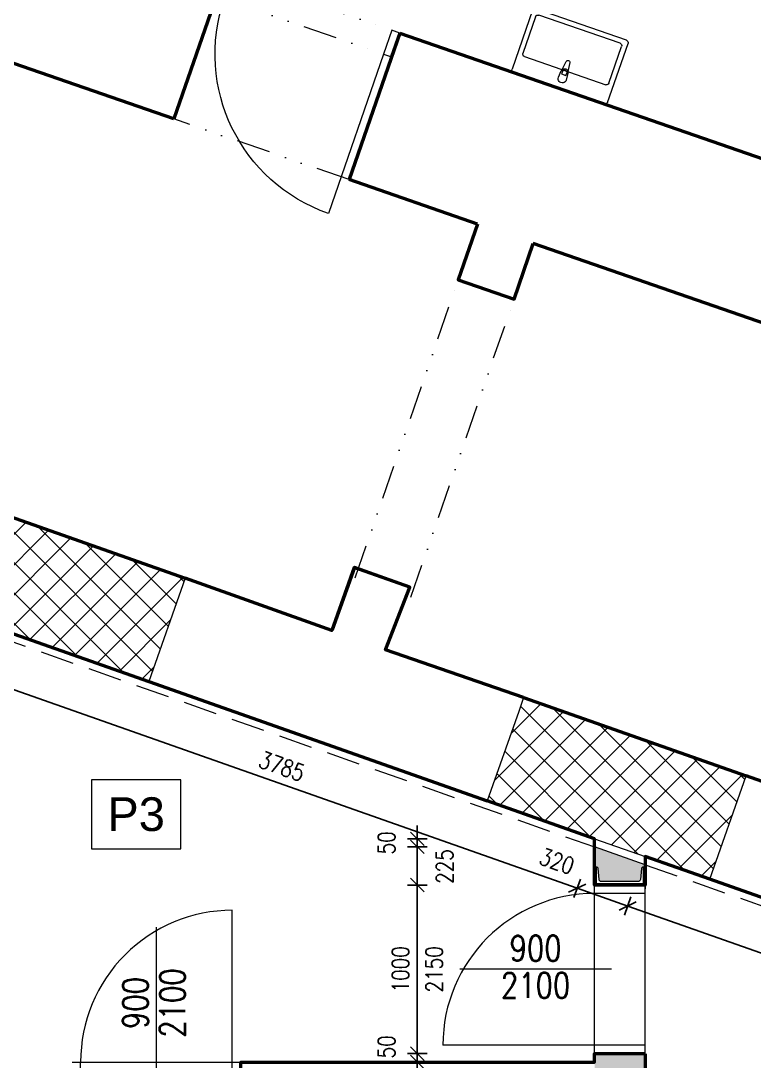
# Model space of a CAD drawing. Header units: millimetres. Extents: x 89194 to 559352, y -753138 to -204019.
# Drawn here: x 341143 to 345496, y -408834 to -402662 of the extents above; entities that cross this region are included whole.
import ezdxf
from ezdxf.enums import TextEntityAlignment as Align

# ---------------------------------------------------------------- set-up
doc = ezdxf.new("R2010")
doc.units = ezdxf.units.MM
doc.header["$LTSCALE"] = 400
doc.header["$PDMODE"] = 3
doc.linetypes.add('DASHED', pattern=[0.75, 0.5, -0.25])
doc.linetypes.add('DIVIDE', pattern=[1.25, 0.5, -0.25, 0, -0.25, 0, -0.25])
for name, color, linetype, lineweight in [('01_TP_Kóty otvorů', 7, 'Continuous', 15), ('RG_dveře', 3, 'Continuous', 9), ('RG_koty', 7, 'Continuous', 9), ('RG_rozhraní mater', 51, 'Continuous', 9), ('RG_schodiště', 94, 'Continuous', 9), ('RG_skladby konstrukcí', 5, 'Continuous', 9), ('RG_výrobky zámečník', 6, 'Continuous', 9), ('RG_zařízováky', 4, 'Continuous', 9), ('RG_zdivo nové', 1, 'Continuous', 50), ('RG_zdivo stávající', 30, 'Continuous', 50), ('RG_čerch 2', 6, 'DIVIDE', 9), ('RG_čárkovaně', 40, 'DASHED', 9), ('RG_šrafy', 253, 'Continuous', 9)]:
    doc.layers.add(name, color=color, linetype=linetype, lineweight=lineweight)
doc.styles.add('Arial 200', font='Arial.ttf', dxfattribs={"height": 200})
doc.styles.add('Koty', font='romans.shx', dxfattribs={"width": 0.8})
doc.dimstyles.new('RG_50_vnitřní', dxfattribs={"dimscale": 50, "dimtxt": 2, "dimasz": 1.6, "dimexe": 1.15, "dimexo": 0, "dimgap": 1, "dimtad": 1, "dimdec": 0, "dimrnd": 5, "dimzin": 0, "dimdsep": 46, "dimtxsty": 'Koty', "dimblk1": 'OBLIQUE', "dimblk2": 'OBLIQUE', "dimsah": 1, "dimcen": 0.09, "dimclrd": 256, "dimclre": 256, "dimclrt": 2, "dimazin": 0, "dimtfac": 1, "dimtdec": 0, "dimtmove": 2, "dimatfit": 3, "dimfxl": 1.15, "dimfxlon": 1, "dimtolj": 1, "dimtzin": 0, "dimarcsym": 0})

# ---------------------------------------------------------------- blocks, each defined once
blk = doc.blocks.new('*U30')
blk.add_line((-350, -292.6), (-350, -1292.6))
for points in [[(-400, -142.6), (-350, -142.6), (-350, -292.6), (-400, -292.6)], [(700, -142.6), (650, -142.6), (650, -292.6), (700, -292.6)]]:
    blk.add_lwpolyline(points)
blk.add_arc((-350, -292.6), 1000, 270, 0)
at = {"layer": 'RG_zdivo stávající'}
for p, q in [((-400, -142.6), (-400, -292.6)), ((700, -142.6), (700, -292.6))]:
    blk.add_line(p, q, dxfattribs=at)
at = {"layer": 'RG_čerch 2'}
for p, q in [((650, -142.6), (-350, -142.6)), ((650, -292.6), (-350, -292.6))]:
    blk.add_line(p, q, dxfattribs=at)
blk = doc.blocks.new('umyv_16')
at = {"layer": 'RG_zařízováky', "linetype": 'Continuous', "lineweight": 20}
for p, q in [((304016.8, -112257.4), (303646.8, -112257.4)), ((303631.8, -112272.4), (303631.8, -112842.4)), ((303741.8, -112302.4), (303741.8, -112812.4)), ((303986.8, -112287.4), (303756.8, -112287.4)), ((304001.8, -112812.4), (304001.8, -112302.4)), ((304031.8, -112842.4), (304031.8, -112272.4)), ((303691.8, -112532.4), (303733.7, -112536.4)), ((303731.6, -112543.8), (303716.7, -112543.8)), ((303716.7, -112543.8), (303716.7, -112571)), ((303716.7, -112571), (303731.6, -112571)), ((303743.2, -112539.6), (303796.2, -112546.3)), ((303796.2, -112568.5), (303743.2, -112575.1)), ((303733.7, -112578.4), (303691.8, -112582.4)), ((303646.8, -112857.4), (304016.8, -112857.4)), ((303756.8, -112827.4), (303986.8, -112827.4))]:
    blk.add_line(p, q, dxfattribs=at)
at = {"layer": 'RG_zařízováky', "linetype": 'Continuous', "lineweight": 20, "extrusion": (0, 0, -1)}
for centre, major_axis, start_param, end_param in [((303646.8, -112272.4), (10.6, 10.6), 3.926991, 5.497787), ((304016.8, -112272.4), (-10.6, 10.6), 0.785398, 2.356194), ((303756.8, -112302.4), (10.6, 10.6), 3.926991, 5.497787), ((303986.8, -112302.4), (-10.6, 10.6), 0.785398, 2.356194), ((303691.8, -112557.4), (17.7, 17.7), 2.356194, 5.497787), ((303731.6, -112557.4), (-9.62, 9.62), 0.785398, 3.926991), ((303731.8, -112557.4), (-14.9, 14.9), 0.875625, 1.35736), ((303731.8, -112557.4), (-14.9, 14.9), 3.355029, 3.836764), ((303731.8, -112557.4), (-14.9, 14.9), 1.35736, 3.355029), ((303794.8, -112557.4), (-7.91, 7.91), 0.909996, 3.802393), ((303756.8, -112812.4), (-10.6, 10.6), 3.926991, 5.497787), ((303986.8, -112812.4), (10.6, 10.6), 0.785398, 2.356194), ((303646.8, -112842.4), (-10.6, 10.6), 3.926991, 5.497787), ((304016.8, -112842.4), (10.6, 10.6), 0.785398, 2.356194)]:
    blk.add_ellipse(centre, major_axis=major_axis, ratio=1, start_param=start_param, end_param=end_param, dxfattribs=at)
blk = doc.blocks.new('*U123')
for p, q in [((0, 200), (-50, 200)), ((900, 200), (0, 200)), ((0, 200), (0, 0)), ((950, 200), (900, 200)), ((900, 200), (900, 0)), ((0, 0), (-50, 0)), ((900, 0), (0, 0)), ((0, 0), (0, -900)), ((950, 0), (900, 0))]:
    blk.add_line(p, q)
blk.add_arc((0, 0), 900, 270, 0)
at = {"layer": '01_TP_Kóty otvorů'}
blk.add_line((450, 100), (450, -800), dxfattribs=at)
at = {"layer": '01_TP_Kóty otvorů', "insert": (450, -350), "char_height": 150, "attachment_point": 5, "rotation": 270, "style": 'Koty'}
blk.add_mtext('900\\P ', dxfattribs=at)
at = {"layer": '01_TP_Kóty otvorů', "style": 'Koty', "width": 0.8}
blk.add_attdef('VYS_DVR', text='', height=150, rotation=270, dxfattribs=at).set_placement((430, -350), align=Align.TOP_CENTER)
blk = doc.blocks.new('*U126')
for p, q in [((0, 300), (-50, 300)), ((900, 300), (0, 300)), ((0, 300), (0, 0)), ((950, 300), (900, 300)), ((900, 300), (900, 0)), ((0, 0), (-50, 0)), ((900, 0), (0, 0)), ((950, 0), (900, 0)), ((900, 0), (900, -900))]:
    blk.add_line(p, q)
blk.add_arc((900, 0), 900, 180, 270)
at = {"layer": '01_TP_Kóty otvorů'}
blk.add_line((450, 100), (450, -800), dxfattribs=at)
at = {"layer": '01_TP_Kóty otvorů', "insert": (450, -350), "char_height": 150, "attachment_point": 5, "rotation": 90, "style": 'Koty'}
blk.add_mtext('900\\P ', dxfattribs=at)
at = {"layer": '01_TP_Kóty otvorů', "style": 'Koty', "width": 0.8}
blk.add_attdef('VYS_DVR', text='', height=150, rotation=90, dxfattribs=at).set_placement((470, -350), align=Align.TOP_CENTER)
blk = doc.blocks.new('_Oblique')
at = {"color": 0, "linetype": 'ByBlock', "lineweight": -2}
blk.add_line((-0.5, -0.5), (0.5, 0.5), dxfattribs=at)
blk = doc.blocks.new('*D341')
at = {"layer": 'Defpoints', "color": 0, "transparency": 16777216}
for p in [(344548.3, -407514.9), (343496.6, -407562.6), (344548.3, -407562.6)]:
    blk.add_point(p, dxfattribs=at)
at = {"layer": 'RG_koty', "lineweight": -2, "transparency": 16777216}
for p, q in [((343496.6, -407514.9), (343496.6, -407434.9)), ((343554.1, -407514.9), (343439.1, -407514.9)), ((343496.6, -407514.9), (343496.6, -407562.6)), ((343554.1, -407562.6), (343439.1, -407562.6)), ((343496.6, -407562.6), (343496.6, -407642.6))]:
    blk.add_line(p, q, dxfattribs=at)
at = {"layer": 'RG_koty', "lineweight": -2, "transparency": 16777216, "xscale": 80, "yscale": 80, "zscale": 80}
for p, rotation in [((343496.6, -407514.9), 270), ((343496.6, -407562.6), 90)]:
    blk.add_blockref('_Oblique', p, dxfattribs=dict(at, rotation=rotation))
at = {"layer": 'RG_koty', "color": 2, "transparency": 16777216, "insert": (343314.1, -407538.7), "char_height": 100, "attachment_point": 5, "rotation": 90, "style": 'Koty'}
blk.add_mtext('\\A1;50', dxfattribs=at)
blk = doc.blocks.new('*D342')
at = {"layer": 'Defpoints', "color": 0, "transparency": 16777216}
for p in [(344548.3, -407562.6), (343496.6, -407788.9), (344548.3, -407788.9)]:
    blk.add_point(p, dxfattribs=at)
at = {"layer": 'RG_koty', "lineweight": -2, "transparency": 16777216}
for p, q in [((343554.1, -407562.6), (343439.1, -407562.6)), ((343496.6, -407562.6), (343496.6, -407788.9)), ((343554.1, -407788.9), (343439.1, -407788.9))]:
    blk.add_line(p, q, dxfattribs=at)
at = {"layer": 'RG_koty', "lineweight": -2, "transparency": 16777216, "xscale": 80, "yscale": 80, "zscale": 80}
for p, rotation in [((343496.6, -407562.6), 90), ((343496.6, -407788.9), 270)]:
    blk.add_blockref('_Oblique', p, dxfattribs=dict(at, rotation=rotation))
at = {"layer": 'RG_koty', "color": 2, "transparency": 16777216, "insert": (343658.6, -407679.2), "char_height": 100, "attachment_point": 5, "rotation": 90, "style": 'Koty'}
blk.add_mtext('\\A1;225', dxfattribs=at)
blk = doc.blocks.new('*D343')
at = {"layer": 'Defpoints', "color": 0, "transparency": 16777216}
for p in [(344548.3, -407788.9), (343496.6, -408788.9), (344548.3, -408788.9)]:
    blk.add_point(p, dxfattribs=at)
at = {"layer": 'RG_koty', "lineweight": -2, "transparency": 16777216}
for p, q in [((343554.1, -407788.9), (343439.1, -407788.9)), ((343496.6, -407788.9), (343496.6, -408788.9)), ((343554.1, -408788.9), (343439.1, -408788.9))]:
    blk.add_line(p, q, dxfattribs=at)
at = {"layer": 'RG_koty', "lineweight": -2, "transparency": 16777216, "xscale": 80, "yscale": 80, "zscale": 80}
for p, rotation in [((343496.6, -407788.9), 90), ((343496.6, -408788.9), 270)]:
    blk.add_blockref('_Oblique', p, dxfattribs=dict(at, rotation=rotation))
at = {"layer": 'RG_koty', "color": 2, "transparency": 16777216, "char_height": 100, "attachment_point": 5, "rotation": 90, "style": 'Koty'}
for s, insert in [('\\A1;1000', (343396.6, -408288.9)), ('\\A1;2150', (343596.6, -408288.9))]:
    blk.add_mtext(s, dxfattribs=dict(at, insert=insert))
blk = doc.blocks.new('*D344')
at = {"layer": 'Defpoints', "color": 0, "transparency": 16777216}
for p in [(344548.3, -408788.9), (343496.6, -408838.9), (344548.3, -408838.9)]:
    blk.add_point(p, dxfattribs=at)
at = {"layer": 'RG_koty', "lineweight": -2, "transparency": 16777216}
for p, q in [((343496.6, -408788.9), (343496.6, -408708.9)), ((343554.1, -408788.9), (343439.1, -408788.9)), ((343496.6, -408788.9), (343496.6, -408838.9)), ((343554.1, -408838.9), (343439.1, -408838.9)), ((343496.6, -408838.9), (343496.6, -408918.9))]:
    blk.add_line(p, q, dxfattribs=at)
at = {"layer": 'RG_koty', "lineweight": -2, "transparency": 16777216, "xscale": 80, "yscale": 80, "zscale": 80}
for p, rotation in [((343496.6, -408788.9), 270), ((343496.6, -408838.9), 90)]:
    blk.add_blockref('_Oblique', p, dxfattribs=dict(at, rotation=rotation))
at = {"layer": 'RG_koty', "color": 2, "transparency": 16777216, "insert": (343314.1, -408749.2), "char_height": 100, "attachment_point": 5, "rotation": 90, "style": 'Koty'}
blk.add_mtext('\\A1;50', dxfattribs=at)
blk = doc.blocks.new('*D345')
at = {"layer": 'Defpoints', "color": 0, "transparency": 16777216}
for p in [(344848.3, -407620.5), (344848.4, -415148.9), (346371.5, -415148.9)]:
    blk.add_point(p, dxfattribs=at)
at = {"layer": 'RG_koty', "lineweight": -2, "transparency": 16777216}
for p, q in [((346314, -407620.5), (346429, -407620.5)), ((346371.5, -407620.5), (346371.5, -415148.9)), ((346314, -415148.9), (346429, -415148.9))]:
    blk.add_line(p, q, dxfattribs=at)
at = {"layer": 'RG_koty', "lineweight": -2, "transparency": 16777216, "xscale": 80, "yscale": 80, "zscale": 80}
for p, rotation in [((346371.5, -407620.5), 90), ((346371.5, -415148.9), 270)]:
    blk.add_blockref('_Oblique', p, dxfattribs=dict(at, rotation=rotation))
at = {"layer": 'RG_koty', "color": 2, "transparency": 16777216, "insert": (346271.5, -411384.7), "char_height": 100, "attachment_point": 5, "rotation": 90, "style": 'Koty'}
blk.add_mtext('\\A1;7530', dxfattribs=at)
blk = doc.blocks.new('*D351')
at = {"layer": 'Defpoints', "color": 0, "transparency": 16777216}
for p in [(340961.6, -406300.3), (344548.3, -407514.9), (344445.2, -407807.7)]:
    blk.add_point(p, dxfattribs=at)
at = {"layer": 'RG_koty', "lineweight": -2, "transparency": 16777216}
for p, q in [((340892.7, -406496), (340854.5, -406604.4)), ((340873.6, -406550.2), (344445.2, -407807.7)), ((344464.3, -407753.5), (344426.1, -407862))]:
    blk.add_line(p, q, dxfattribs=at)
at = {"layer": 'RG_koty', "lineweight": -2, "transparency": 16777216, "xscale": 80, "yscale": 80, "zscale": 80}
for p, rotation in [((340873.6, -406550.2), 160.6034218574295), ((344445.2, -407807.7), 340.6034218574295)]:
    blk.add_blockref('_Oblique', p, dxfattribs=dict(at, rotation=rotation))
at = {"layer": 'RG_koty', "color": 2, "transparency": 16777216, "insert": (342692.6, -407084.6), "char_height": 100, "attachment_point": 5, "rotation": 340.60342, "style": 'Koty'}
blk.add_mtext('\\A1;3785', dxfattribs=at)
blk = doc.blocks.new('*D352')
at = {"layer": 'Defpoints', "color": 0, "transparency": 16777216}
for p in [(344548.3, -407514.9), (344848.3, -407620.5), (344745.2, -407913.4)]:
    blk.add_point(p, dxfattribs=at)
at = {"layer": 'RG_koty', "lineweight": -2, "transparency": 16777216}
for p, q in [((344464.3, -407753.5), (344426.1, -407862)), ((344445.2, -407807.7), (344745.2, -407913.4)), ((344764.3, -407859.1), (344726.1, -407967.6))]:
    blk.add_line(p, q, dxfattribs=at)
at = {"layer": 'RG_koty', "lineweight": -2, "transparency": 16777216, "xscale": 80, "yscale": 80, "zscale": 80}
for p, rotation in [((344445.2, -407807.7), 160.6034218574295), ((344745.2, -407913.4), 340.6034218574295)]:
    blk.add_blockref('_Oblique', p, dxfattribs=dict(at, rotation=rotation))
at = {"layer": 'RG_koty', "color": 2, "transparency": 16777216, "insert": (344324.8, -407648), "char_height": 100, "attachment_point": 5, "rotation": 340.60342, "style": 'Koty'}
blk.add_mtext('\\A1;320', dxfattribs=at)
blk = doc.blocks.new('*D353')
at = {"layer": 'Defpoints', "color": 0, "transparency": 16777216}
for p in [(344848.3, -407620.5), (352296.3, -410241.1), (352192.6, -410535.5)]:
    blk.add_point(p, dxfattribs=at)
at = {"layer": 'RG_koty', "lineweight": -2, "transparency": 16777216}
for p, q in [((344764.3, -407859.1), (344726.1, -407967.6)), ((344745.2, -407913.4), (352192.6, -410535.5)), ((352211.7, -410481.3), (352173.5, -410589.7))]:
    blk.add_line(p, q, dxfattribs=at)
at = {"layer": 'RG_koty', "lineweight": -2, "transparency": 16777216, "xscale": 80, "yscale": 80, "zscale": 80}
for p, rotation in [((344745.2, -407913.4), 160.6034218574295), ((352192.6, -410535.5), 340.6034218574295)]:
    blk.add_blockref('_Oblique', p, dxfattribs=dict(at, rotation=rotation))
at = {"layer": 'RG_koty', "color": 2, "transparency": 16777216, "insert": (348502.1, -409130.1), "char_height": 100, "attachment_point": 5, "rotation": 340.60342, "style": 'Koty'}
blk.add_mtext('\\A1;7895', dxfattribs=at)

msp = doc.modelspace()

# ---------------------------------------------------------------- hatches: boundary and pattern name
at = {"layer": 'RG_šrafy'}
h = msp.add_hatch(dxfattribs=at)
h.set_pattern_fill('ANSI37', color=256, scale=40)
h.set_pattern_definition([(45, (-38756.65, -88521.15), (-89.80256, 89.80256), []), (135, (-38756.65, -88521.15), (-89.80256, -89.80256), [])])
h.paths.add_polyline_path([(352776.7, -559723.7), (352560.8, -560335.8), (352738.3, -560398.3), (352738.3, -560396.7), (354230.3, -560923.8), (354445.9, -560311.5)])
h.paths.add_polyline_path([(338061.1, -404661.8), (338099.3, -404553.4), (337599.9, -404377.5), (337384.1, -404990.7), (337775, -405128.3), (337883.5, -405166.5)])
h.paths.add_polyline_path([(340797.9, -405503.5), (340582, -406116.6), (341902.5, -406581.6), (342118.4, -405968.5)])
h.paths.add_polyline_path([(345448, -407140.8), (344127.5, -406675.8), (344098.1, -406759.1), (343911.6, -407288.9), (344548.3, -407514.9), (344848.3, -407620.5), (345232.1, -407753.9)])
h.paths.add_polyline_path([(346042.2, -407350), (347362.8, -407814.9), (347146.9, -408428), (345825.3, -407963.8)])
h.paths.add_polyline_path([(354417, -410298.6), (352747.9, -409711), (352532, -410324), (352738.3, -410396.7), (354201.5, -410911.9)])
h.paths.add_polyline_path([(334948.3, -479098.2), (334238.5, -479099.2), (334238.5, -479749.5), (334948.3, -479748.2)])
h.paths.add_polyline_path([(338921.8, -479844.1), (337601.3, -479379.1), (337384.1, -479995.6), (337775, -480129.4), (337774.9, -480129.4), (337882.3, -480167.3), (338705.8, -480457.2)])
h.paths.add_polyline_path([(345448.8, -482142.9), (344128.3, -481677.8), (343912.1, -482291.6), (344548.3, -482515.8), (344848.3, -482621.5), (345235.5, -482756.9)])
h.paths.add_polyline_path([(346061.9, -482358.8), (345846, -482971.9), (347166.5, -483436.9), (347382.4, -482823.9)])
h.paths.add_polyline_path([(350038, -483759.1), (349822, -484372.2), (351491.5, -484960.2), (351707.5, -484347.1)])
h.paths.add_polyline_path([(352776.7, -484723.7), (352561.3, -485335.4), (352738.3, -485397.7), (354230.3, -485924.7), (354446.2, -485311.7)])
h.paths.add_polyline_path([(334948.3, -554097.2), (334238.5, -554098.2), (334238.5, -554748.5), (334948.3, -554747.2)])
h.paths.add_polyline_path([(337601.3, -554378.1), (337385.3, -554991.1), (337385.3, -554991.2), (337775, -555128.4), (337883.3, -555166.6), (338705.8, -555456.2), (338921.8, -554843.1)])
h.paths.add_polyline_path([(345448.8, -557141.9), (344128.3, -556676.8), (343912.1, -557290.8), (344548.3, -557514.9), (344848.3, -557620.5), (345231.9, -557754.6)])
h.paths.add_polyline_path([(346061.9, -557357.8), (345846, -557970.9), (347166.5, -558436), (347382.4, -557822.9)])
h.paths.add_polyline_path([(350038, -558758.1), (349822, -559371.2), (351491.5, -559959.2), (351707.1, -559347), (351616.6, -559315.1)])
h.paths.add_polyline_path([(353364.6, -413013.3), (353364.6, -412587.3), (352952.5, -412587.3), (352952.5, -413013.3)])
at = {"layer": 'RG_šrafy', "ltscale": 0.0007}
h = msp.add_hatch(dxfattribs=at)
h.set_pattern_fill('ZIGZAG', color=256, scale=20)
h.set_pattern_definition([(0, (-38756.65, -88521.147), (63.5, 63.5), [63.5, -63.5]), (90, (-38693.15, -88521.147), (-63.5, 63.5), [63.5, -63.5])])
h.paths.add_polyline_path([(336998, -404902.4), (336698.3, -404796.9), (336698.3, -404909.2), (336698.3, -407489.2), (336698.3, -407679.2), (336998.7, -407679.2), (336998.7, -407333.2)])
h.paths.add_polyline_path([(336998.3, -409038.9), (336998.3, -408838.9), (336698.3, -408838.9), (336698.3, -409179.2), (336698.3, -409379.2), (336698.3, -415149.2), (336998.3, -415149.2)])
h.paths.add_polyline_path([(344848.3, -408788.9), (344548.3, -408788.9), (344548.3, -408838.9), (344548.3, -409038.9), (344548.3, -415149.2), (344848.3, -415149.2)])
h.paths.add_polyline_path([(344848.3, -407668.2), (344548.3, -407562.6), (344548.3, -407788.9), (344848.3, -407788.9)])
h.paths.add_polyline_path([(344806.5, -407768.9, 0.391021), (344821.4, -407755.1), (344826.6, -407690.8, -0.391021), (344834, -407683.9), (344838.3, -407683.9), (344838.3, -407778.9), (344558.3, -407778.9), (344558.3, -407683.9), (344562.6, -407683.9, -0.391021), (344570.1, -407690.8), (344575.2, -407755.1, 0.391021), (344590.2, -407768.9)], flags=16)

# ---------------------------------------------------------------- linework, layer by layer
at = {"layer": 'RG_rozhraní mater'}
for points in [[(342118.4, -405968.5), (341902.5, -406581.6)], [(344127.5, -406675.8), (344098.1, -406759.1), (343911.6, -407288.9)], [(345232.1, -407753.9), (345448, -407140.8)], [(344548.3, -407514.9), (344848.3, -407620.5)], [(344848.3, -407668.2), (344548.3, -407562.6)]]:
    msp.add_lwpolyline(points, dxfattribs=at)
at = {"layer": 'RG_schodiště'}
msp.add_lwpolyline([(344848.3, -407621.1), (344848.3, -407810.9)], dxfattribs=at)
at = {"layer": 'RG_skladby konstrukcí'}
msp.add_lwpolyline([(341562.8, -407574.9), (342092.8, -407574.9), (342092.8, -407164.9), (341562.8, -407164.9)], close=True, dxfattribs=at)
at = {"layer": 'RG_výrobky zámečník'}
msp.add_lwpolyline([(344575.2, -407755.1), (344570.1, -407690.8, 0.391021), (344562.6, -407683.9), (344558.3, -407683.9), (344558.3, -407778.9), (344838.3, -407778.9), (344838.3, -407683.9), (344834, -407683.9, 0.391021), (344826.6, -407690.8), (344821.4, -407755.1, -0.391021), (344806.5, -407768.9), (344590.2, -407768.9, -0.391021)], format="xyb", close=True, dxfattribs=at)
at = {"layer": 'RG_zdivo nové'}
for points in [[(340797.9, -405503.5), (342118.4, -405968.5)], [(340582, -406116.6), (341902.5, -406581.6)], [(344127.5, -406675.8), (345448, -407140.8)], [(345232.1, -407753.9), (344848.3, -407620.5), (344848.3, -407788.9), (344548.3, -407788.9), (344548.3, -407514.9), (343911.6, -407288.9)], [(344848.3, -408790.9), (344848.3, -415149.2), (345448.3, -415149.2), (345448.3, -415589.2), (343948.3, -415589.2), (343948.3, -415149.2), (344548.3, -415149.2), (344548.3, -409038.9), (342448.3, -409038.9), (342448.3, -408838.9), (344548.3, -408838.9), (344548.3, -408788.9), (344848.3, -408788.9)]]:
    msp.add_lwpolyline(points, dxfattribs=at)
at = {"layer": 'RG_zdivo stávající'}
for points in [[(343392.6, -402734.6), (349251.3, -404763.2), (351368.2, -398649.3), (350574.5, -398374.4)], [(342052.1, -403244), (338508.5, -402017)], [(342353.1, -402374.7), (342052.1, -403244)], [(343392.6, -402734.6), (343091.5, -403603.9)], [(343854.2, -403868), (343091.5, -403603.9)], [(343854.2, -403868), (343739.7, -404198.7), (344070.4, -404313.2), (344184.9, -403982.5)], [(349561.7, -405844.2), (344184.9, -403982.5)], [(344127.5, -406675.8), (343307.9, -406393.8), (343452, -406022.1), (343121.8, -405905.8), (342989.2, -406279.8), (342118.4, -405968.5)], [(343310.1, -406388), (343310.1, -406388), (343452.3, -406021.2), (343123, -405905.3), (342990.7, -406275.6)], [(341902.5, -406581.6), (343911.6, -407288.9)], [(346042.2, -407350), (345448, -407140.8)], [(345825.3, -407963.8), (345232.1, -407753.9)]]:
    msp.add_lwpolyline(points, dxfattribs=at)
at = {"layer": 'RG_čerch 2'}
for points in [[(343091.5, -403603.9), (342052.1, -403244)], [(343127.8, -405965.8), (343739.7, -404198.7)], [(343458.5, -406080.3), (344070.4, -404313.2)]]:
    msp.add_lwpolyline(points, dxfattribs=at)
at = {"layer": 'RG_čárkovaně'}
for points in [[(337868.4, -405209.1), (344548.3, -407562.6)], [(344848.3, -407668.2), (352298.4, -410291.1)]]:
    msp.add_lwpolyline(points, dxfattribs=at)

# ---------------------------------------------------------------- block references
at = {"layer": 'RG_dveře', "ltscale": 0.1, "xscale": -1, "rotation": 340.9015893821819}
msp.add_blockref('*U30', (343061.2, -402468.9), dxfattribs=at)
at = {"layer": 'RG_dveře'}
for name, p, rotation in [('*U126', (344548.3, -407838.9), 269.9999999999999), ('*U123', (342398.3, -408838.9), 180)]:
    msp.add_blockref(name, p, dxfattribs=dict(at, rotation=rotation)).add_auto_attribs({'VYS_DVR': '2100'})
at = {"layer": 'RG_zařízováky', "rotation": 70.90158842866745}
msp.add_blockref('umyv_16', (138629.7, -653153.2), dxfattribs=at)

# ---------------------------------------------------------------- texts
at = {"layer": 'RG_skladby konstrukcí', "insert": (341827.8, -407369.9), "char_height": 200, "width": 530, "attachment_point": 5, "style": 'Arial 200'}
msp.add_mtext('P3', dxfattribs=at)

# ---------------------------------------------------------------- dimensions: what is measured, and where the dimension line sits
at = {"layer": 'RG_koty'}
for base, p1, p2, angle, picture, middle in [((344445.1982, -407807.7219), (340961.6264, -406300.271), (344548.3127, -407514.8567), 160.60342, '*D351', (342692.6221, -407084.6428)), ((343496.6, -407562.6), (344548.3, -407514.9), (344548.3, -407562.6), 90, '*D341', (343314.1, -407538.7)), ((346371.5, -415148.9), (344848.3, -407620.5), (344848.4, -415148.9), 90, '*D345', (346271.5, -411384.7)), ((352192.6, -410535.5), (344848.3, -407620.5), (352296.3, -410241.1), 160.60342, '*D353', (348502.1, -409130.1))]:
    dim = msp.add_linear_dim(base=base, p1=p1, p2=p2, angle=angle, dimstyle='RG_50_vnitřní', dxfattribs=at)
    dim.commit()
    dim.dimension.update_dxf_attribs({"geometry": picture, "text_midpoint": middle})
for base, p1, p2, angle, picture, middle in [((343496.6, -407788.9), (344548.3, -407562.6), (344548.3, -407788.9), 90, '*D342', (343658.6, -407679.2)), ((344745.2, -407913.4), (344548.3, -407514.9), (344848.3, -407620.5), 160.60342, '*D352', (344324.8, -407648)), ((343496.6, -408838.9), (344548.3, -408788.9), (344548.3, -408838.9), 90, '*D344', (343314.1, -408749.2))]:
    dim = msp.add_linear_dim(base=base, p1=p1, p2=p2, angle=angle, dimstyle='RG_50_vnitřní', dxfattribs=at)
    dim.commit()
    dim.dimension.update_dxf_attribs({"geometry": picture, "text_midpoint": middle, "dimtype": 160})
dim = msp.add_linear_dim(base=(343496.6, -408788.9), p1=(344548.3, -407788.9), p2=(344548.3, -408788.9), angle=90, text='<>\\X2150', dimstyle='RG_50_vnitřní', dxfattribs=at)
dim.commit()
dim.dimension.update_dxf_attribs({"geometry": '*D343', "text_midpoint": (343496.6, -408288.9)})

doc.saveas('drawing.dxf')
